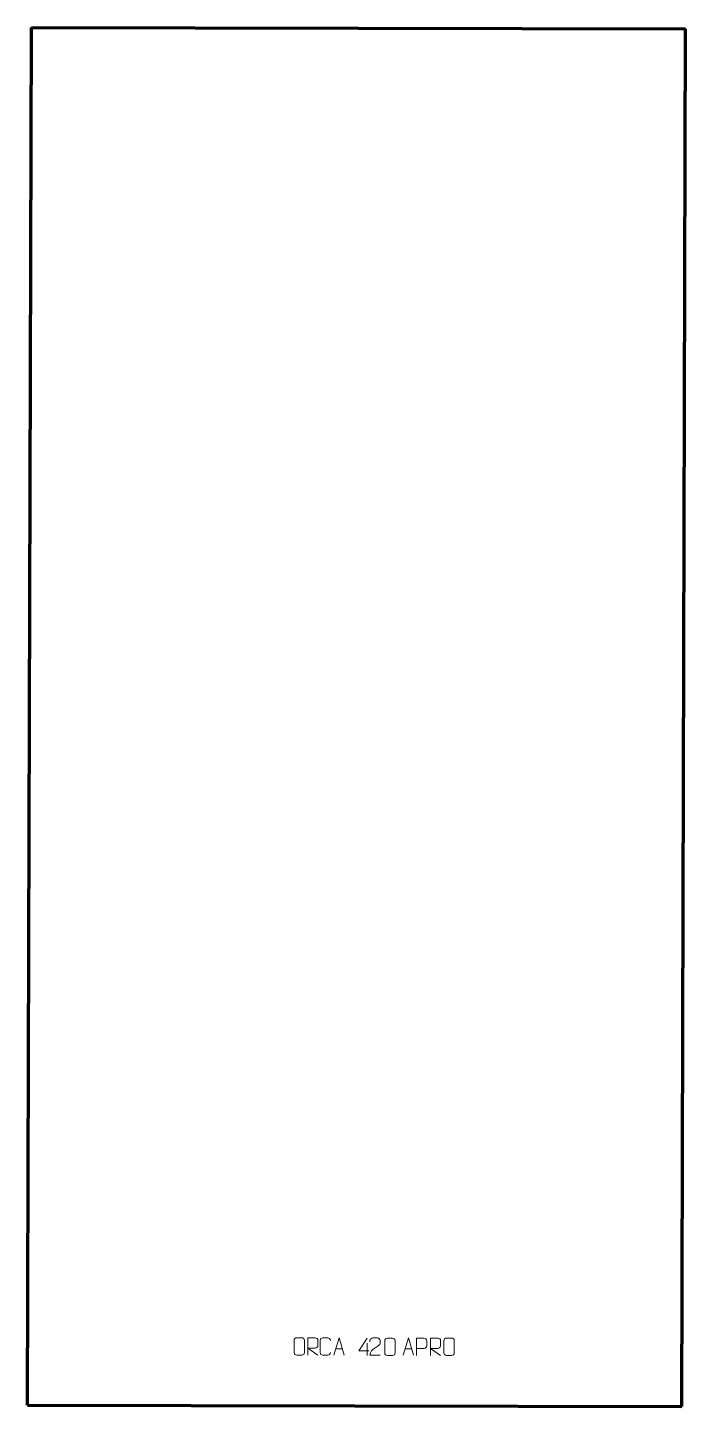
# Model space of a CAD drawing. Header units: millimetres. Extents: x -475 to 474, y -1565 to 424.
import ezdxf

# ---------------------------------------------------------------- set-up
doc = ezdxf.new("R2010")
doc.units = ezdxf.units.MM
doc.header["$MEASUREMENT"] = 0
doc.layers.add('layer 1', color=7, linetype='Continuous')

msp = doc.modelspace()

# ---------------------------------------------------------------- linework, layer by layer
at = {"layer": 'layer 1', "color": 242, "lineweight": 106}
for points in [[(-475, -1563.2631), (-475, -1563.2631), (-469.3856, 423.972), (-469.3856, 423.972)], [(-469.3856, 423.972), (-469.3856, 423.972), (474.2004, 422.2041), (474.2004, 422.2041)], [(469.1374, -1565.0333), (469.1374, -1565.0333), (474.2004, 422.2041), (474.2004, 422.2041)], [(-475, -1563.2631), (-475, -1563.2631), (469.1374, -1565.0333), (469.1374, -1565.0333)]]:
    msp.add_open_spline(points, degree=3, dxfattribs=at)
at = {"layer": 'layer 1', "color": 250, "lineweight": 9}
for points, knots in [([(-86.4465, -1466.0138), (-84.0798, -1466.0138), (-81.7127, -1466.0138), (-79.3456, -1466.0138), (-79.3456, -1466.0138), (-77.3646, -1465.9782), (-75.3381, -1467.4729), (-75.311, -1469.9156), (-75.311, -1469.9156), (-75.3114, -1475.6744), (-75.3114, -1481.4337), (-75.311, -1487.1933), (-75.311, -1487.1933), (-75.4532, -1489.5215), (-77.16, -1491.0041), (-79.3456, -1491.015), (-79.3456, -1491.015), (-81.7186, -1491.0146), (-84.0916, -1491.0146), (-86.4642, -1491.015), (-86.4642, -1491.015), (-88.4231, -1491.1206), (-90.43, -1489.2322), (-90.4186, -1487.2107), (-90.4186, -1487.2107), (-90.4183, -1481.4286), (-90.4183, -1475.647), (-90.4186, -1469.8657), (-90.4186, -1469.8657), (-90.4143, -1467.7231), (-88.6368, -1466.0003), (-86.4465, -1466.0138)], [0, 0, 0, 0, 0.111111111, 0.111111111, 0.111111111, 0.111111111, 0.222222222, 0.222222222, 0.222222222, 0.222222222, 0.333333333, 0.333333333, 0.333333333, 0.333333333, 0.444444444, 0.444444444, 0.444444444, 0.444444444, 0.555555556, 0.555555556, 0.555555556, 0.555555556, 0.666666667, 0.666666667, 0.666666667, 0.666666667, 0.777777778, 0.777777778, 0.777777778, 0.777777778, 1, 1, 1, 1]), ([(-70.7653, -1491.0368), (-70.7653, -1491.0368), (-70.7653, -1466.0833), (-70.7653, -1466.0833), (-70.7653, -1466.0833), (-67.1705, -1466.0833), (-63.575, -1466.0833), (-59.9798, -1466.0833), (-59.9798, -1466.0833), (-57.6545, -1466.121), (-56.0972, -1467.611), (-56.1013, -1469.9774), (-56.1013, -1469.9774), (-56.1017, -1472.0129), (-56.1017, -1475.0723), (-56.1013, -1477.1083), (-56.1013, -1477.1083), (-56.1078, -1478.9838), (-57.9201, -1480.9256), (-59.9296, -1480.9447), (-59.9296, -1480.9447), (-59.9296, -1480.9447), (-70.7653, -1480.9447), (-70.7653, -1480.9447), (-70.7653, -1480.9447), (-70.7653, -1480.9447), (-56.1106, -1491.0368), (-56.1106, -1491.0368)], [0, 0, 0, 0, 0.125, 0.125, 0.125, 0.125, 0.25, 0.25, 0.25, 0.25, 0.375, 0.375, 0.375, 0.375, 0.5, 0.5, 0.5, 0.5, 0.625, 0.625, 0.625, 0.625, 0.75, 0.75, 0.75, 0.75, 1, 1, 1, 1]), ([(-38.0102, -1487.2191), (-38.15, -1489.5425), (-39.8272, -1491.0221), (-41.9749, -1491.0329), (-41.9749, -1491.0329), (-44.3068, -1491.0325), (-46.6387, -1491.0325), (-48.9702, -1491.0329), (-48.9702, -1491.0329), (-50.8952, -1491.1383), (-52.8673, -1489.2538), (-52.8561, -1487.2365), (-52.8561, -1487.2365), (-52.8557, -1481.4664), (-52.8557, -1475.6967), (-52.8561, -1469.9274), (-52.8561, -1469.9274), (-52.8519, -1467.7893), (-51.1052, -1466.0701), (-48.9528, -1466.0836), (-48.9528, -1466.0836), (-46.6271, -1466.0836), (-44.301, -1466.0836), (-41.9749, -1466.0836), (-41.9749, -1466.0836), (-40.0283, -1466.0481), (-38.0369, -1467.5396), (-38.0102, -1469.9772)], [0, 0, 0, 0, 0.125, 0.125, 0.125, 0.125, 0.25, 0.25, 0.25, 0.25, 0.375, 0.375, 0.375, 0.375, 0.5, 0.5, 0.5, 0.5, 0.625, 0.625, 0.625, 0.625, 0.75, 0.75, 0.75, 0.75, 1, 1, 1, 1]), ([(-32.9037, -1491.0368), (-32.9037, -1491.0368), (-25.5327, -1466.0833), (-25.5327, -1466.0833), (-25.5327, -1466.0833), (-25.5327, -1466.0833), (-17.9628, -1491.0368), (-17.9628, -1491.0368)], [0, 0, 0, 0, 0.333333333, 0.333333333, 0.333333333, 0.333333333, 1, 1, 1, 1]), ([(17.7664, -1484.696), (17.7664, -1484.696), (2.9447, -1484.696), (2.9447, -1484.696), (2.9447, -1484.696), (2.9447, -1484.696), (14.8223, -1466.6255), (14.8223, -1466.6255)], [0, 0, 0, 0, 0.333333333, 0.333333333, 0.333333333, 0.333333333, 1, 1, 1, 1]), ([(33.7682, -1491.1336), (28.8538, -1491.1333), (23.9394, -1491.1333), (19.0253, -1491.1336), (19.0253, -1491.1336), (19.0253, -1481.2013), (33.6763, -1478.5601), (33.7682, -1474.2498), (33.7682, -1474.2498), (33.7679, -1472.8257), (33.7679, -1471.402), (33.7682, -1469.9787), (33.7682, -1469.9787), (33.7513, -1467.9016), (31.6285, -1466.1768), (29.9575, -1466.1595), (29.9575, -1466.1595), (27.8843, -1466.1599), (25.8114, -1466.1599), (23.739, -1466.1595), (23.739, -1466.1595), (21.9169, -1466.143), (19.0922, -1467.9351), (19.0253, -1470.0287), (19.0253, -1470.0287), (19.0253, -1470.0287), (19.0253, -1472.0835), (19.0253, -1472.0835)], [0, 0, 0, 0, 0.125, 0.125, 0.125, 0.125, 0.25, 0.25, 0.25, 0.25, 0.375, 0.375, 0.375, 0.375, 0.5, 0.5, 0.5, 0.5, 0.625, 0.625, 0.625, 0.625, 0.75, 0.75, 0.75, 0.75, 1, 1, 1, 1]), ([(44.3275, -1466.5882), (46.6942, -1466.5882), (49.0613, -1466.5882), (51.4284, -1466.5882), (51.4284, -1466.5882), (53.4094, -1466.5526), (55.4359, -1468.0473), (55.463, -1470.49), (55.463, -1470.49), (55.4626, -1476.2488), (55.4626, -1482.0081), (55.463, -1487.7677), (55.463, -1487.7677), (55.3208, -1490.0959), (53.614, -1491.5785), (51.4284, -1491.5894), (51.4284, -1491.5894), (49.0554, -1491.589), (46.6824, -1491.589), (44.3098, -1491.5894), (44.3098, -1491.5894), (42.3509, -1491.695), (40.344, -1489.8066), (40.3554, -1487.7851), (40.3554, -1487.7851), (40.3557, -1482.003), (40.3557, -1476.2214), (40.3554, -1470.4401), (40.3554, -1470.4401), (40.3597, -1468.2975), (42.1372, -1466.5747), (44.3275, -1466.5882)], [0, 0, 0, 0, 0.111111111, 0.111111111, 0.111111111, 0.111111111, 0.222222222, 0.222222222, 0.222222222, 0.222222222, 0.333333333, 0.333333333, 0.333333333, 0.333333333, 0.444444444, 0.444444444, 0.444444444, 0.444444444, 0.555555556, 0.555555556, 0.555555556, 0.555555556, 0.666666667, 0.666666667, 0.666666667, 0.666666667, 0.777777778, 0.777777778, 0.777777778, 0.777777778, 1, 1, 1, 1]), ([(67.0963, -1491.0368), (67.0963, -1491.0368), (74.4673, -1466.0833), (74.4673, -1466.0833), (74.4673, -1466.0833), (74.4673, -1466.0833), (82.0372, -1491.0368), (82.0372, -1491.0368)], [0, 0, 0, 0, 0.333333333, 0.333333333, 0.333333333, 0.333333333, 1, 1, 1, 1]), ([(86.1918, -1491.5704), (86.1918, -1491.5704), (86.1918, -1466.6107), (86.1918, -1466.6107), (86.1918, -1466.6107), (89.7877, -1466.6107), (93.3839, -1466.6107), (96.9801, -1466.6107), (96.9801, -1466.6107), (99.3059, -1466.6486), (100.8637, -1468.139), (100.8595, -1470.5058), (100.8595, -1470.5058), (100.8591, -1472.5419), (100.8591, -1475.602), (100.8595, -1477.6385), (100.8595, -1477.6385), (100.853, -1479.5143), (99.0403, -1481.4567), (97.0302, -1481.4759), (97.0302, -1481.4759), (97.0302, -1481.4759), (86.1918, -1481.4759), (86.1918, -1481.4759)], [0, 0, 0, 0, 0.142857143, 0.142857143, 0.142857143, 0.142857143, 0.285714286, 0.285714286, 0.285714286, 0.285714286, 0.428571429, 0.428571429, 0.428571429, 0.428571429, 0.571428571, 0.571428571, 0.571428571, 0.571428571, 0.714285714, 0.714285714, 0.714285714, 0.714285714, 1, 1, 1, 1]), ([(106.1937, -1491.5673), (106.1937, -1491.5673), (106.1937, -1466.6138), (106.1937, -1466.6138), (106.1937, -1466.6138), (109.7885, -1466.6138), (113.384, -1466.6138), (116.9792, -1466.6138), (116.9792, -1466.6138), (119.3045, -1466.6515), (120.8618, -1468.1415), (120.8577, -1470.5079), (120.8577, -1470.5079), (120.8573, -1472.5434), (120.8573, -1475.6028), (120.8577, -1477.6388), (120.8577, -1477.6388), (120.8512, -1479.5143), (119.0389, -1481.4561), (117.0294, -1481.4752), (117.0294, -1481.4752), (117.0294, -1481.4752), (106.1937, -1481.4752), (106.1937, -1481.4752), (106.1937, -1481.4752), (106.1937, -1481.4752), (120.8484, -1491.5673), (120.8484, -1491.5673)], [0, 0, 0, 0, 0.125, 0.125, 0.125, 0.125, 0.25, 0.25, 0.25, 0.25, 0.375, 0.375, 0.375, 0.375, 0.5, 0.5, 0.5, 0.5, 0.625, 0.625, 0.625, 0.625, 0.75, 0.75, 0.75, 0.75, 1, 1, 1, 1]), ([(129.5352, -1466.4294), (131.9019, -1466.4294), (134.269, -1466.4294), (136.6361, -1466.4294), (136.6361, -1466.4294), (138.6171, -1466.3938), (140.6436, -1467.8885), (140.6707, -1470.3312), (140.6707, -1470.3312), (140.6703, -1476.09), (140.6703, -1481.8493), (140.6707, -1487.6089), (140.6707, -1487.6089), (140.5285, -1489.9371), (138.8217, -1491.4197), (136.6361, -1491.4306), (136.6361, -1491.4306), (134.2631, -1491.4302), (131.8901, -1491.4302), (129.5175, -1491.4306), (129.5175, -1491.4306), (127.5586, -1491.5362), (125.5517, -1489.6478), (125.5631, -1487.6263), (125.5631, -1487.6263), (125.5634, -1481.8442), (125.5634, -1476.0626), (125.5631, -1470.2813), (125.5631, -1470.2813), (125.5674, -1468.1387), (127.3449, -1466.4159), (129.5352, -1466.4294)], [0, 0, 0, 0, 0.111111111, 0.111111111, 0.111111111, 0.111111111, 0.222222222, 0.222222222, 0.222222222, 0.222222222, 0.333333333, 0.333333333, 0.333333333, 0.333333333, 0.444444444, 0.444444444, 0.444444444, 0.444444444, 0.555555556, 0.555555556, 0.555555556, 0.555555556, 0.666666667, 0.666666667, 0.666666667, 0.666666667, 0.777777778, 0.777777778, 0.777777778, 0.777777778, 1, 1, 1, 1])]:
    msp.add_open_spline(points, degree=3, knots=knots, dxfattribs=at)
for points in [[(-30.1811, -1481.7874), (-30.1811, -1481.7874), (-20.6854, -1481.7874), (-20.6854, -1481.7874)], [(14.8223, -1473.9349), (14.8223, -1473.9349), (14.8223, -1491.5996), (14.8223, -1491.5996)], [(69.8189, -1481.7874), (69.8189, -1481.7874), (79.3146, -1481.7874), (79.3146, -1481.7874)]]:
    msp.add_open_spline(points, degree=3, dxfattribs=at)

doc.saveas('drawing.dxf')
